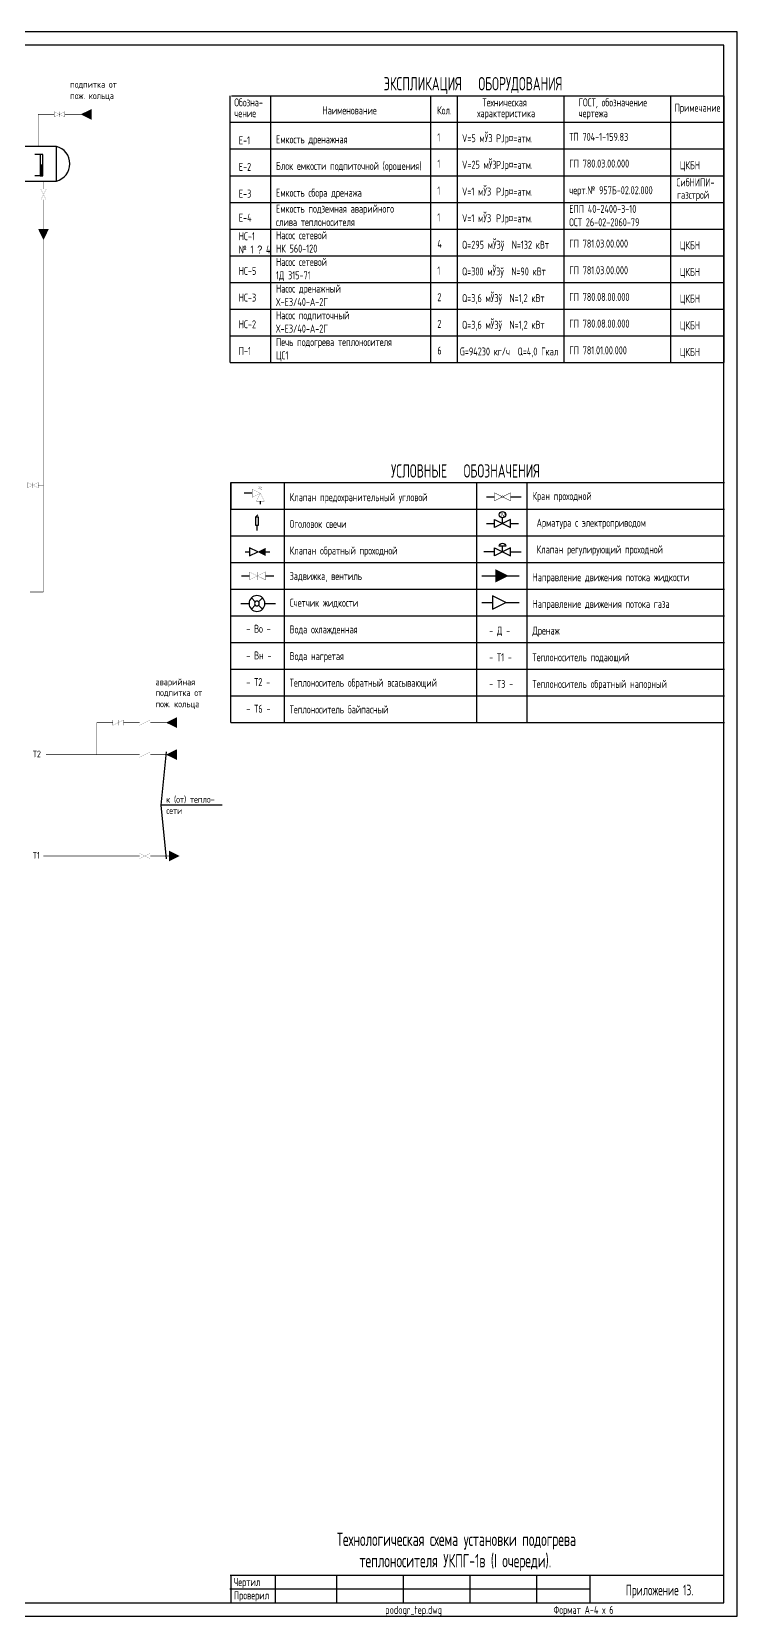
# Model space of a CAD drawing. Header units: millimetres. Extents: x 0 to 630, y 0 to 594.
# Drawn here: x 366 to 630, y 0 to 594 of the extents above; entities that cross this region are included whole.
import ezdxf
from ezdxf.enums import TextEntityAlignment as Align

# ---------------------------------------------------------------- set-up
doc = ezdxf.new("R2010")
doc.units = ezdxf.units.MM
doc.styles.add('ESKD', font='eskd_u.shx', dxfattribs={"width": 0.8, "height": 3})
doc.styles.add('стиль1', font='eskd_u.shx', dxfattribs={"height": 2.5})

# ---------------------------------------------------------------- blocks, each defined once
blk = doc.blocks.new('A142')
at = {"color": 7}
blk.add_lwpolyline([(-4.92, 0, 5, 0, 0), (0.08, 0, 0, 0, 0)], format="xyseb", dxfattribs=at)
blk = doc.blocks.new('b12_16')
at = {"const_width": 0.1}
for points in [[(0, 9.15), (-0.01, 9.92)], [(0.01, 4.99), (-5.04, 2.47), (-5.04, 7.47), (0.04, 4.93)], [(-0.01, 4.98), (-2.5, 0), (2.5, 0), (0.01, 4.99)], [(-0.01, 4.92), (-0.01, 6.92), (0.99, 7.42), (-1.01, 7.92), (0.99, 8.42), (-1.01, 8.92), (0, 9.17)]]:
    blk.add_lwpolyline(points, dxfattribs=at)
blk = doc.blocks.new('v34')
blk.add_lwpolyline([(-1, 5), (0.5, 6.5)])
blk.add_lwpolyline([(-1, 0), (1, 0), (1, 5), (-1, 5)], close=True)
blk = doc.blocks.new('b10_16')
blk.add_lwpolyline([(5.04, -0.02), (0, 2.5), (0, -2.5), (5.07, 0.04)])
blk.add_lwpolyline([(5.04, -0.02, 0.1, 5, 0), (10, -0.02, 5, 5, 0)], format="xyseb")
blk = doc.blocks.new('A139')
at = {"color": 7}
for p, q in [((0, 0), (-5, 2.5)), ((-5, 2.5), (-5, -2.5)), ((-5, -2.5), (0, 0))]:
    blk.add_line(p, q, dxfattribs=at)
blk = doc.blocks.new('b9_16')
blk.add_lwpolyline([(0, -2.5), (0, 2.5), (10, -2.5), (10, 2.5)], close=True)
blk.add_lwpolyline([(5, 0), (5, 3.5), (3, 3.5, -1), (7, 3.5), (5, 3.5)], format="xyb")
blk = doc.blocks.new('v43')
for points in [[(0.03, 0, 1), (9.97, 0, 1)], [(3.52, 0, 1), (6.47, 0, 1)]]:
    blk.add_lwpolyline(points, format="xyb", close=True)
for points in [[(1.5, 3.5), (3.96, 1.04)], [(8.5, 3.5), (6.04, 1.04)], [(3.96, -1.04), (1.5, -3.5)], [(6.04, -1.04), (8.5, -3.5)]]:
    blk.add_lwpolyline(points)
blk = doc.blocks.new('b4_16')
at = {"const_width": 0.1}
blk.add_lwpolyline([(0, -2.5), (0, 2.5), (10, -2.5), (10, 2.5)], close=True, dxfattribs=at)
blk.add_lwpolyline([(5, -2.5), (5, 2.5)], dxfattribs=at)
blk = doc.blocks.new('b1_16')
at = {"const_width": 0.3}
for points in [[(4.56, -0.22), (0, -2.5), (0, 2.5), (4.56, 0.22)], [(5.46, -0.23), (10, -2.5), (10, 2.5), (5.46, 0.23)]]:
    blk.add_lwpolyline(points, dxfattribs=at)
blk.add_lwpolyline([(5, -0.5, -0.974631), (5, 0.5, -1.026029), (5, -0.5, 1.665502)], format="xyb", dxfattribs=at)
blk = doc.blocks.new('b21_16')
blk.add_lwpolyline([(0, -2.5), (0, 2.5), (10, -2.5), (10, 2.5)], close=True)
blk.add_lwpolyline([(5, 3.5, -1), (5, 7.5, -1), (5, 3.5, -1)], format="xyb")
blk.add_lwpolyline([(5, 0), (5, 3.5)])
blk.add_text('M', height=2.5).set_placement((4.21, 4.24))
blk = doc.blocks.new('v9')
blk.add_lwpolyline([(0, 0, 5, 0.1, 0), (5, 0, 0.1, 0.1, 0)], format="xyseb")

msp = doc.modelspace()

# ---------------------------------------------------------------- hatches: boundary and pattern name
msp.add_hatch(color=256).paths.add_polyline_path([(369.77, 544), (368.77, 544), (368.77, 540), (369.77, 540)])

# ---------------------------------------------------------------- linework, layer by layer
for p, q in [((440.01, 470), (440.01, 570)), ((440.51, 570), (625.01, 570)), ((455.01, 570), (455.01, 470)), ((515.01, 570), (515.01, 470)), ((525.01, 570), (525.01, 470)), ((565.01, 570), (565.01, 470)), ((605.01, 570), (605.01, 470)), ((625.01, 570), (625.01, 470)), ((625.01, 560), (440.01, 560)), ((625.01, 560), (625.01, 550)), ((368.77, 548), (366.77, 548)), ((625.01, 550), (440.01, 550)), ((368.77, 540), (366.77, 540)), ((440.01, 540), (625.01, 540)), ((440.01, 530), (624.76, 530)), ((624.82, 530), (625.01, 530)), ((440.01, 520), (625.01, 520)), ((440.01, 510), (625.01, 510)), ((440.01, 500), (625.01, 500)), ((440.01, 490), (625.01, 490)), ((440.01, 480), (625.01, 480)), ((440.01, 470), (625.01, 470)), ((440.25, 425), (625.25, 425)), ((440.25, 335), (440.25, 425)), ((440.25, 425), (440.25, 415)), ((460.25, 425), (460.25, 335)), ((532.25, 425), (532.25, 335)), ((551.25, 335), (551.25, 425)), ((448.25, 421), (445.25, 421)), ((451.25, 417.93), (451.25, 416.93)), ((536, 419.65), (539, 419.65)), ((545, 419.65), (549, 419.65)), ((440.25, 415), (625.25, 415)), ((440.25, 405), (625.25, 405)), ((536, 409.65), (539, 409.65)), ((545, 409.65), (548, 409.65)), ((445.6, 399), (447.25, 399)), ((452.79, 399), (454.79, 399)), ((440.25, 395), (625.25, 395)), ((444.18, 390), (447.18, 390)), ((453.18, 390), (456.32, 390)), ((534.25, 390), (548.25, 390)), ((440.25, 385), (625.25, 385)), ((440.25, 375), (625.25, 375)), ((444, 379.65), (447, 379.65)), ((453, 379.65), (457, 379.65)), ((534.25, 380), (538.25, 380)), ((543.25, 380), (548.25, 380)), ((440.25, 365), (625.25, 365)), ((440.25, 355), (625.25, 355)), ((440.25, 345), (625.25, 345)), ((440.25, 335), (625.25, 335)), ((416, 324), (414, 304)), ((437, 304), (414, 304)), ((414, 304), (416, 284)), ((439.86, 10.35), (574.86, 10.35))]:
    msp.add_line(p, q)
at = {"linetype": 'Continuous'}
for p, q in [((450, 409), (450, 407)), ((539, 399), (535, 399)), ((545, 399), (549, 399))]:
    msp.add_line(p, q, dxfattribs=at)
for points in [[(0, 0), (630, 0), (630, 594), (0, 594)], [(20, 5), (625, 5), (625, 589), (20, 589)], [(340.87, 538), (374.87, 538), (374.87, 551), (340.87, 551)], [(368.77, 544), (369.77, 544), (369.77, 548), (368.77, 548)], [(368.77, 540), (369.77, 540), (369.77, 544), (368.77, 544)]]:
    msp.add_lwpolyline(points, close=True)
for points, const_width in [([(368, 551), (368, 563), (374, 563)], 0.2), ([(378, 563), (384, 563)], 0.2), ([(370, 535), (370, 538)], 0.2), ([(370, 520), (370, 531)], 0.2), ([(370, 384), (370, 516)], 0.2), ([(368, 424), (370, 424)], 0.2), ([(365, 384), (370, 384)], 0.2), ([(390, 323), (390, 335), (396, 335)], 0.2), ([(400, 335), (406, 335)], 0.2), ([(410, 335), (416, 335)], 0.2), ([(371, 323), (406, 323)], 0.2), ([(410, 323), (416, 323)], 0.2), ([(406, 285), (370, 285)], 0.2), ([(417, 285), (410, 285)], 0.2), ([(439.86, 15.35), (624.86, 15.35)], 0.5), ([(440.25, 4.94), (440.25, 15.35)], 0.5), ([(456.86, 15.35), (456.86, 5)], 0.5), ([(479.86, 15.35), (479.86, 5)], 0.5), ([(504.86, 15.35), (504.86, 5)], 0.5), ([(529.86, 15.35), (529.86, 5)], 0.5), ([(554.86, 15.35), (554.86, 5)], 0.5), ([(574.86, 15.35), (574.86, 5)], 0.5)]:
    msp.add_lwpolyline(points, dxfattribs=dict(const_width=const_width))
msp.add_lwpolyline([(374.87, 538, 0.769231), (374.87, 551, -3)], format="xyb")

# ---------------------------------------------------------------- block references
for name, p, xscale, yscale, zscale, rotation in [('v9', (388, 563), 0.8, 0.8, 0.8, 180), ('b4_16', (378, 563), 0.4, 0.4, 0.4, 180), ('b4_16', (370, 535), 0.4, 0.4, 0.4, 270), ('v9', (370, 520), 0.8, 0.8, 0.8, 270), ('b4_16', (400, 335), 0.4, 0.4, 0.4, 180), ('b4_16', (410, 335), 0.4, 0.4, 0.4, 180), ('v9', (420, 335), 0.8, 0.8, 0.8, 180), ('b4_16', (410, 323), 0.4, 0.4, 0.4, 180), ('v9', (420, 323), 0.8, 0.8, 0.8, 180)]:
    msp.add_blockref(name, p, dxfattribs=dict(xscale=xscale, yscale=yscale, zscale=zscale, rotation=rotation))
for name, p, xscale, yscale, zscale in [('b4_16', (364, 424), 0.4, 0.4, 0.4), ('b12_16', (451.25, 418), 0.599999999999909, 0.5999999999999996, 0.6), ('b1_16', (539, 419.65), 0.6, 0.6, 0.6), ('b21_16', (539, 409.65), 0.6, 0.6, 0.6), ('b10_16', (447.25, 399), 0.599999999999909, 0.5999999999999996, 0.6), ('b4_16', (447.18, 390), 0.6, 0.6, 0.6), ('v43', (447, 379.65), 0.6, 0.6, 0.6), ('b4_16', (406, 285), 0.4, 0.4, 0.4), ('v9', (417, 285), 0.8, 0.8, 0.8)]:
    msp.add_blockref(name, p, dxfattribs=dict(xscale=xscale, yscale=yscale, zscale=zscale))
at = {"linetype": 'Continuous', "xscale": 0.599999999999909, "yscale": 0.5999999999999996, "zscale": 0.6}
for name, p in [('v34', (450, 409)), ('b9_16', (539, 399))]:
    msp.add_blockref(name, p, dxfattribs=at)
for name, p in [('A142', (544.25, 390)), ('A139', (543.25, 380))]:
    msp.add_blockref(name, p)

# ---------------------------------------------------------------- texts
at = {"style": 'ESKD', "width": 0.8}
for s, height, p in [('ЭКСПЛИКАЦИЯ   ОБОРУДОВАНИЯ', 5, (497.51, 572)), ('Обозна-', 3, (441.51, 566)), ('Наименование', 3, (474.51, 563)), ('Кол.', 3, (517.51, 563)), ('Техническая', 3, (534.51, 566)), ('ГОСТ, обозначение', 3, (570.51, 566)), ('Примечание', 3, (606.51, 564)), ('чение', 3, (441.51, 561.94)), ('характеристика', 3, (532.51, 561.94)), ('чертежа', 3, (570.51, 561.94)), ('УСЛОВНЫЕ   ОБОЗНАЧЕНИЯ', 5, (500.25, 426.86)), ('Клапан предохранительный угловой', 3, (462.25, 418)), ('Кран проходной', 3, (553.25, 418.45)), ('Оголовок свечи', 3, (462.25, 408)), ('Арматура с электроприводом', 3, (554.79, 408.43)), ('Клапан обратный проходной', 3, (462.25, 398)), ('Клапан регулирующий проходной', 3, (554.79, 398.43)), ('Задвижка, вентиль', 3, (462.25, 388.45)), ('Направление движения потока жидкости', 3, (553.25, 388)), ('Счетчик жидкости', 3, (462.25, 378.45)), ('Направление движения потока газа', 3, (553.25, 378)), ('- Во -', 3, (446, 368.68)), ('Вода охлажденная', 3, (462.25, 368.45)), ('- Д -', 3, (537, 368)), ('Дренаж', 3, (553.25, 368)), ('- Вн -', 3, (446, 358.68)), ('Вода нагретая', 3, (462.25, 358.45)), ('- Т1 -', 3, (537, 358)), ('Теплоноситель подающий', 3, (553.25, 358)), ('- Т2 -', 3, (446, 348.68)), ('Теплоноситель обратный всасывающий', 3, (462.25, 348.45)), ('- Т3 -', 3, (537, 348)), ('Теплоноситель обратный напорный', 3, (553.25, 348)), ('- Т6 -', 3, (446, 338.68)), ('Теплоноситель байпасный', 3, (462.25, 338.45))]:
    msp.add_text(s, height=height, dxfattribs=at).set_placement(p)
at = {"style": 'стиль1'}
for s, p in [('подпитка от', (380, 573)), ('пож. кольца', (380, 568.75)), ('аварийная', (412, 349)), ('подпитка от', (412, 345)), ('пож. кольца', (412, 340.75)), ('Т2', (366, 322)), ('к (от) тепло-', (416, 305)), ('сети', (416, 300.75)), ('Т1', (366, 284))]:
    msp.add_text(s, height=2.5, dxfattribs=at).set_placement(p)
at = {"linetype": 'Continuous', "style": 'ESKD', "width": 0.8}
for s, p in [('Е-1', (443.16, 551.79)), ('Емкость дренажная', (457.12, 552.15)), ('1', (517.6, 552.93)), ('V=5 мЎ3', (526.85, 552.58)), ('РЈр¤=атм.', (539.63, 552.53)), ('ТП 704-1-159.83', (567.02, 553.07)), ('V=25 мЎ3', (526.85, 542.63)), ('Е-2', (443.16, 541.83)), ('Блок емкости подпиточной (орошения)', (457.12, 542.19)), ('1', (517.6, 542.97)), ('РЈр¤=атм.', (539.63, 542.57)), ('ГП 780.03.00.000', (567.02, 543.07)), ('ЦКБН', (608.47, 542.44)), ('Е-3', (443.16, 531.79)), ('Емкость сбора дренажа', (457.12, 532.15)), ('1', (517.6, 532.93)), ('V=1 мЎ3', (526.85, 532.58)), ('РЈр¤=атм.', (539.63, 532.53)), ('черт.№ 957Б-02.02.000', (567.02, 533.07)), ('СибНИПИ-', (607.18, 536.02)), ('Емкость подземная аварийного', (457.12, 526.15)), ('ЕПП 40-2400-3-10', (567.02, 526.07)), ('газстрой', (607.46, 531.35)), ('Е-4', (443.16, 522.79)), ('слива теплоносителя', (457.12, 521.15)), ('1', (517.6, 522.93)), ('V=1 мЎ3', (526.85, 522.58)), ('РЈр¤=атм.', (539.63, 522.53)), ('ОСТ 26-02-2060-79', (567.02, 521.07)), ('НС-1', (443.16, 515.83)), ('Насос сетевой', (457.12, 516.19)), ('№ 1 \x7f 4', (443.16, 510.83)), ('НК 560-120', (457.12, 511.19)), ('4', (517.6, 512.97)), ('Q=295 мЎ3ў  N=132 кВт', (526.85, 512.63)), ('ГП 781.03.00.000', (567.02, 513.07)), ('ЦКБН', (608.47, 512.44)), ('НС-5', (443.16, 502.83)), ('Насос сетевой', (457.12, 506.19)), ('1', (517.6, 502.97)), ('Q=300 мЎ3ў  N=90 кВт', (526.85, 502.63)), ('ГП 781.03.00.000', (567.02, 503.07)), ('ЦКБН', (608.47, 502.44)), ('1Д 315-71', (457.12, 501.19)), ('Насос дренажный', (457.12, 496.19)), ('НС-3', (443.16, 492.83)), ('Х-Е3/40-А-2Г', (457.12, 491.19)), ('2', (517.6, 492.97)), ('Q=3,6 мЎ3ў  N=1,2 кВт', (526.85, 492.63)), ('ГП 780.08.00.000', (567.02, 493.07)), ('ЦКБН', (608.47, 492.44)), ('Насос подпиточный', (457.12, 486.19)), ('НС-2', (443.16, 482.83)), ('Х-Е3/40-А-2Г', (457.12, 481.19)), ('2', (517.6, 482.97)), ('Q=3,6 мЎ3ў  N=1,2 кВт', (526.85, 482.63)), ('ГП 780.08.00.000', (567.02, 483.07)), ('ЦКБН', (608.47, 482.44)), ('П-1', (443.16, 472.83)), ('Печь подогрева теплоносителя', (457.12, 476.19)), ('6', (517.6, 472.97)), ('G=94230 кг/ч  Q=4,0 Гкал', (526.02, 472.63)), ('ГП 781.01.00.000', (567.02, 473.07)), ('ЦКБН', (608.47, 472.44)), ('ЦС1', (457.12, 471.19)), ('Чертил', (441.36, 11.35)), ('Проверил', (441.36, 6.35))]:
    msp.add_text(s, height=3, dxfattribs=at).set_placement(p)
for s, height, p in [('Технологическая схема установки подогрева', 5, (524.75, 26.35)), ('теплоносителя УКПГ-1в (I очереди).', 5, (524.36, 18.35)), ('Приложение 13.', 4, (600.86, 7.85))]:
    msp.add_text(s, height=height, dxfattribs=at).set_placement(p, align=Align.CENTER)
at = {"style": 'ESKD', "width": 0.8}
for s, p in [('podogr_tep.dwg', (508.7, 0.9)), ('Формат А-4 х 6', (572.37, 0.9))]:
    msp.add_text(s, height=3, dxfattribs=at).set_placement(p, align=Align.CENTER)

doc.saveas('drawing.dxf')
